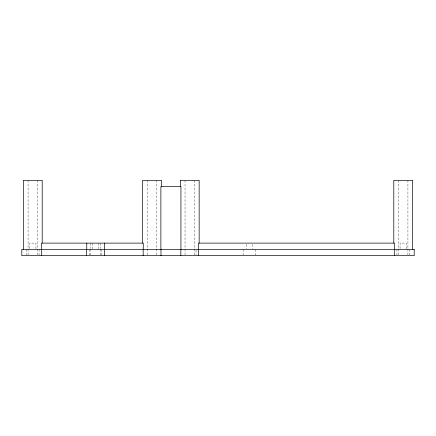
<?xml version="1.0" encoding="UTF-8"?>
<svg xmlns="http://www.w3.org/2000/svg" width="436" height="436" viewBox="0 0 436 436"><rect width="100%" height="100%" fill="white"/><g stroke="black" fill="none" stroke-linecap="round" stroke-linejoin="round"><path stroke-width="0.33" stroke-dasharray="2.18 1.64" d="M409.491 249.392L409.491 255.044M407.922 180.33L407.922 248.204M407.922 248.885L407.922 254.989M406.352 248.765L406.352 243.114L400.074 243.114L400.074 248.765M398.504 180.33L398.504 248.204M398.504 248.885L398.504 254.989M396.934 249.392L396.934 255.044M255.67 249.392L255.67 255.044M252.531 244.367L252.531 248.765M246.253 244.367L246.253 248.765M243.114 249.392L243.114 255.044M196.026 250.019L196.026 255.044M194.456 180.33L194.456 248.204M194.456 248.885L194.456 254.989M185.038 180.33L185.038 248.204M185.038 248.885L185.038 254.989M156.786 180.33L156.786 248.204M156.786 248.885L156.786 254.989M147.368 180.33L147.368 248.204M147.368 248.885L147.368 254.989M101.85 249.392L101.85 255.044M100.28 243.114L100.28 248.4M100.28 249.06L100.28 255.011M98.71 243.114L98.71 248.765M92.432 243.114L92.432 248.765M90.862 243.114L90.862 248.4M90.862 249.06L90.862 255.011M89.293 249.392L89.293 255.044M39.066 249.392L39.066 255.044M37.496 180.33L37.496 248.204M37.496 248.885L37.496 254.989M35.926 248.765L35.926 243.114L29.648 243.114L29.648 248.765M28.078 180.33L28.078 248.204M28.078 248.885L28.078 254.989M26.509 249.392L26.509 255.044"/><path stroke-width="0.65" d="M412.63 249.392L412.63 180.33L393.795 180.33L393.795 243.114M394.406 249.392L394.406 243.114L198.554 243.114L198.554 249.392M394.302 249.392L394.302 255.67M199.165 243.114L199.165 180.33L180.33 180.33L180.33 186.608M198.658 249.392L198.658 255.67M180.94 249.392L180.94 186.608L160.884 186.608L160.884 249.392M180.836 249.392L180.836 255.67M161.494 186.608L161.494 180.33L142.659 180.33L142.659 243.114M160.988 249.392L160.988 255.67M143.27 249.392L143.27 243.114L41.594 243.114L41.594 249.392M143.166 249.392L143.166 255.67M104.482 249.392L104.482 255.67M104.378 243.114L104.378 249.392M86.764 243.114L86.764 249.392M86.66 249.392L86.66 255.67M42.205 243.114L42.205 180.33L23.37 180.33L23.37 249.392M41.698 249.392L41.698 255.67M414.2 249.392L21.8 249.392L21.8 255.67L414.2 255.67L414.2 249.392"/></g></svg>
